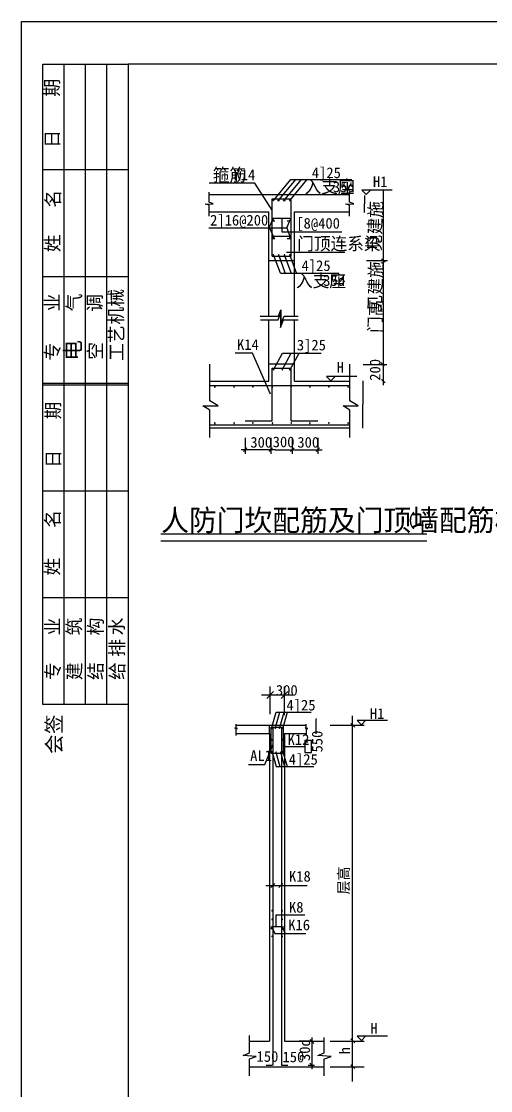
# Model space of a CAD drawing. Header units: metres. Extents: x 19583 to 79318, y 151850 to 193850.
# Drawn here: x 19583 to 30561, y 168809 to 193850 of the extents above; entities that cross this region are included whole.
import ezdxf

# ---------------------------------------------------------------- set-up
doc = ezdxf.new("R2010")
doc.units = ezdxf.units.M
for name, color, linetype in [('14', 14, 'Continuous'), ('3', 2, 'Continuous'), ('PDIM', 3, 'Continuous'), ('PUB_TITLE', 4, 'Continuous'), ('STEEL', 6, 'Continuous')]:
    doc.layers.add(name, color=color, linetype=linetype)
doc.dimstyles.get("Standard").update_dxf_attribs({"dimtxt": 2.5, "dimasz": 2.5, "dimexe": 1.25, "dimexo": 0.625, "dimtad": 1, "dimcen": 2.5, "dimazin": 3, "dimtfac": 1, "dimtmove": 0, "dimatfit": 3})

# ---------------------------------------------------------------- blocks, each defined once
blk = doc.blocks.new('_LABEL1')
at = {"layer": '14'}
for p, q in [((-150, 20), (0, 20)), ((-150, 0), (-150, 20)), ((-125, 0), (-125, 20)), ((-100, 0), (-100, 20)), ((-75.2, 0), (-75.2, 20)), ((-74.8, 0), (-74.8, 20)), ((-49.8, 0), (-49.8, 20)), ((-24.8, 0), (-24.8, 20)), ((0, 20), (0, 0)), ((-150, 15), (0, 15)), ((-150, 10), (0, 10)), ((-150, 5), (0, 5))]:
    blk.add_line(p, q, dxfattribs=at)
for s, height, p in [('会', 3.5, (-161.57, 15.61)), ('签', 3.5, (-156.88, 15.61)), ('专', 3.2, (-144.28, 16.03)), ('业', 3.2, (-133.83, 16.08)), ('姓', 3.2, (-119.78, 16.17)), ('名', 3.2, (-108.62, 16.06)), ('日', 3.2, (-94.52, 15.96)), ('期', 3.2, (-83.21, 16)), ('专', 3.2, (-69.43, 16.11)), ('业', 3.2, (-57.93, 16.16)), ('姓', 3.2, (-44.06, 16.1)), ('名', 3.2, (-33.62, 15.99)), ('日', 3.2, (-19.58, 16.22)), ('期', 3.2, (-7.62, 16.25)), ('电', 3.7, (-69.43, 11.12)), ('建', 3.2, (-144.28, 11.02)), ('筑', 3.2, (-133.8, 11.07)), ('气', 3.2, (-57.91, 11.08)), ('结', 3.2, (-144.23, 5.99)), ('构', 3.2, (-133.8, 6.04)), ('空', 3.2, (-69.25, 6.09)), ('调', 3.2, (-58.01, 6.23)), ('给', 3.2, (-144.23, 0.99)), ('排', 3.2, (-138.8, 1.05)), ('水', 3.2, (-133.8, 1.1)), ('工艺', 3.2, (-69.5, 1.16)), ('机械', 3.2, (-61, 1.29))]:
    blk.add_text(s, height=height, dxfattribs=at).set_placement(p)
blk = doc.blocks.new('1D')
blk.add_line((-236.11, 310.11), (-56.11, 130.11))
blk = doc.blocks.new('*D2')
for p, q in [((26479.83, 177516.2), (26478.08, 177516.2)), ((26478.33, 177168.03), (26478.33, 177516.2)), ((26483.58, 177516.2), (26481.83, 177516.2)), ((26483.33, 177363.03), (26483.33, 177516.2))]:
    blk.add_line(p, q)
at = {"layer": 'Defpoints'}
for p in [(26483.33, 177516.2), (26483.33, 177363.03), (26478.33, 177168.03)]:
    blk.add_point(p, dxfattribs=at)
at = {"insert": (26480.83, 177516.2), "char_height": 1, "attachment_point": 5}
blk.add_mtext('h1', dxfattribs=at)
blk = doc.blocks.new('*D3')
for p, q in [((27574.54, 185431.3), (27574.54, 184876.05)), ((27574.29, 184876.05), (27574.04, 184876.05)), ((27574.54, 184320.8), (27574.54, 184876.05)), ((27574.54, 184876.05), (27574.54, 184876.05)), ((27574.79, 184876.05), (27575.04, 184876.05))]:
    blk.add_line(p, q)
at = {"layer": 'Defpoints'}
for p in [(27574.54, 185431.3), (27574.54, 184876.05), (27574.54, 184320.8)]:
    blk.add_point(p, dxfattribs=at)
at = {"layer": 'PDIM', "insert": (27574.54, 184877.175), "char_height": 1, "attachment_point": 5}
blk.add_mtext('h', dxfattribs=at)
blk = doc.blocks.new('*D4')
for p, q in [((27611.48, 189575.03), (27611.23, 189575.03)), ((27611.73, 189774.03), (27611.73, 189575.03)), ((27611.73, 189376.03), (27611.73, 189575.03)), ((27611.73, 189575.03), (27611.73, 189575.03)), ((27611.98, 189575.03), (27612.23, 189575.03))]:
    blk.add_line(p, q)
at = {"layer": 'Defpoints'}
for p in [(27611.73, 189774.03), (27611.73, 189575.03), (27611.73, 189376.03)]:
    blk.add_point(p, dxfattribs=at)
at = {"layer": 'PDIM', "insert": (27611.73, 189576.155), "char_height": 1, "attachment_point": 5}
blk.add_mtext('h1', dxfattribs=at)

msp = doc.modelspace()

# ---------------------------------------------------------------- linework, layer by layer
for p, q in [((23976.42, 189612.55), (23976.42, 189851.79)), ((27263.18, 189612.55), (27263.18, 189851.79)), ((28256.98, 189893.25), (27547.87, 189893.25)), ((27547.87, 189893.25), (27647.87, 189793.25)), ((27647.87, 189793.25), (27747.87, 189893.25)), ((23880.14, 189571.44), (24071.38, 189577.98)), ((23976.42, 189543.4), (23880.14, 189571.44)), ((23976.42, 189791.33), (27263.18, 189791.33)), ((24071.38, 189577.98), (23976.42, 189612.55)), ((25450.97, 189692.29), (25890.97, 189692.29)), ((25450.97, 188349.37), (25450.97, 189692.29)), ((25890.97, 188349.37), (25890.97, 189692.29)), ((27166.9, 189571.44), (27358.14, 189577.98)), ((27263.18, 189543.4), (27166.9, 189571.44)), ((27358.14, 189577.98), (27263.18, 189612.55)), ((23976.42, 189290.14), (23976.42, 189543.4)), ((23978.54, 189391.33), (25370.97, 189391.33)), ((25370.97, 186943.8), (25370.97, 189391.33)), ((25970.97, 186943.8), (25970.97, 189391.33)), ((25970.97, 189391.33), (27263.18, 189391.33)), ((27263.18, 189290.14), (27263.18, 189543.4)), ((25450.97, 188349.37), (25890.97, 188349.37)), ((25782.51, 188445.56), (27152.65, 188445.56)), ((25370.97, 188247.49), (25970.97, 188247.49)), ((25597.12, 186945.45), (25656.16, 187092.76)), ((25656.16, 187092.76), (25656.16, 186768.14)), ((25168.49, 186945.45), (25597.12, 186945.45)), ((25174, 186861.34), (25586.57, 186861.34)), ((25370.97, 185424), (25370.97, 186861.34)), ((25586.57, 186861.34), (25645.6, 187008.65)), ((25645.6, 187008.65), (25645.6, 186684.03)), ((25645.6, 186684.03), (25718.75, 186861.34)), ((25656.16, 186768.14), (25729.31, 186945.45)), ((25718.75, 186861.34), (26058.84, 186861.34)), ((25729.31, 186945.45), (26057.68, 186945.45)), ((25970.97, 185424), (25970.97, 186861.34)), ((23992.66, 184962.7), (23992.66, 185818.36)), ((25370.97, 185828), (25970.97, 185828)), ((27269.03, 184962.7), (27269.03, 185818.36)), ((25450.97, 185728.02), (25890.97, 185728.02)), ((25450.97, 184496.83), (25450.97, 185728.02)), ((25890.97, 184496.83), (25890.97, 185728.02)), ((23978.54, 185424), (25370.97, 185424)), ((24006.17, 185325.79), (27275.45, 185325.79)), ((25970.97, 185424), (27275.45, 185424)), ((27430.68, 185532.01), (26721.57, 185532.01)), ((26721.57, 185532.01), (26821.57, 185432.01)), ((26821.57, 185432.01), (26921.57, 185532.01)), ((23992.66, 184741.73), (23830.96, 184845.4)), ((23830.96, 184845.4), (24185.16, 184845.4)), ((24185.16, 184845.4), (23992.66, 184962.7)), ((27269.03, 184741.73), (27107.33, 184845.4)), ((27107.33, 184845.4), (27461.53, 184845.4)), ((27461.53, 184845.4), (27269.03, 184962.7)), ((23992.66, 184107.94), (23992.66, 184741.73)), ((27269.03, 184107.94), (27269.03, 184741.73)), ((23978.54, 184328), (27275.45, 184328)), ((24006.17, 184398.63), (27275.45, 184398.63)), ((24817.85, 184496.83), (25450.97, 184496.83)), ((25890.97, 184496.83), (26518.28, 184496.83)), ((24820.97, 184092.92), (24820.97, 183718.6)), ((25420.97, 184092.92), (25420.97, 183718.6)), ((25920.97, 184092.92), (25920.97, 183718.6)), ((26520.97, 184092.92), (26520.97, 183718.6)), ((25520.97, 183818.6), (24720.97, 183818.6)), ((24780.97, 183778.6), (24860.97, 183858.6)), ((25380.97, 183778.6), (25460.97, 183858.6)), ((25520.97, 183818.6), (25874.03, 183818.6)), ((25820.97, 183818.6), (26620.97, 183818.6)), ((25880.97, 183778.6), (25960.97, 183858.6)), ((26480.97, 183778.6), (26560.97, 183858.6)), ((22842.59, 181845.38), (29069.84, 181845.38)), ((22842.59, 181685.66), (29069.84, 181685.66)), ((25202.83, 178074.39), (25938.93, 178074.39)), ((25322.83, 177994.39), (25482.83, 178154.39)), ((25402.83, 177621.29), (25402.83, 178274.39)), ((25658.93, 177994.39), (25818.93, 178154.39)), ((25738.93, 177604.49), (25738.93, 178274.39)), ((27333.33, 169025.87), (27333.33, 177585.67)), ((24577.71, 177300.37), (24606.97, 177311.54)), ((24640.74, 177292.39), (24577.71, 177300.37)), ((24606.97, 177311.54), (24606.97, 177391.29)), ((24611.32, 177365.95), (25391.33, 177365.95)), ((24611.48, 177281.23), (24640.74, 177292.39)), ((25391.33, 177365.95), (26247.56, 177365.95)), ((25430.48, 177320.34), (25711.48, 177320.34)), ((25430.48, 176715.34), (25430.48, 177320.34)), ((25465.74, 177314.34), (25465.74, 169401.84)), ((25665.74, 177314.34), (25665.74, 169401.84)), ((25711.48, 176715.34), (25711.48, 177320.34)), ((26218.3, 177300.37), (26247.56, 177311.54)), ((26281.33, 177292.39), (26218.3, 177300.37)), ((26247.56, 177311.54), (26247.56, 177391.29)), ((26252.07, 177281.23), (26281.33, 177292.39)), ((26810, 177365.95), (27600.9, 177365.95)), ((28146.48, 177474.47), (27437.37, 177474.47)), ((27437.37, 177474.47), (27537.37, 177374.47)), ((27537.37, 177374.47), (27637.37, 177474.47)), ((24611.32, 177170.95), (25390.74, 177170.95)), ((24611.48, 177128.62), (24611.48, 177281.23)), ((25390.74, 177170.95), (25390.74, 169969.45)), ((25740.74, 177170.95), (25740.74, 169969.45)), ((25740.74, 177170.95), (26252.07, 177170.95)), ((26252.07, 177134.62), (26252.07, 177281.23)), ((25430.48, 176715.34), (25711.48, 176715.34)), ((24921.58, 169696.73), (24921.58, 170098.3)), ((26384.08, 169307.54), (26384.08, 170049.23)), ((26667.47, 169696.73), (26667.47, 170049.23)), ((28146.48, 170082.73), (27437.37, 170082.73)), ((27437.37, 170082.73), (27537.37, 169982.73)), ((27537.37, 169982.73), (27637.37, 170082.73)), ((24921.42, 169969.45), (25390.74, 169969.45)), ((25740.74, 169969.45), (26661.17, 169969.45)), ((26810, 169969.45), (27600.9, 169969.45)), ((24770.75, 169629.74), (24921.58, 169696.73)), ((25074.65, 169604.22), (24770.75, 169629.74)), ((24921.58, 169553.17), (25074.65, 169604.22)), ((24921.58, 169157.6), (24921.58, 169553.17)), ((26516.64, 169629.74), (26667.47, 169696.73)), ((26827.14, 169604.22), (26523.24, 169629.74)), ((26667.47, 169157.6), (26667.47, 169553.17)), ((26674.06, 169553.17), (26827.14, 169604.22)), ((24921.42, 169369.45), (26661.17, 169369.45)), ((25310.06, 169401.84), (25460.06, 169401.84)), ((25665.74, 169401.84), (25815.74, 169401.84)), ((26293.07, 169401.84), (26443.07, 169401.84)), ((26810, 169369.45), (27600.9, 169369.45))]:
    msp.add_line(p, q)
for points in [[(19582.8, 151849.5), (19582.8, 193849.5), (78982.8, 193849.5), (78982.8, 151849.5)], [(22082.8, 152849.5), (77982.8, 152849.5), (77982.8, 192849.5), (22082.8, 192849.5)]]:
    msp.add_lwpolyline(points, close=True)
for points in [[(25472.02, 189661.86, 1), (25487.02, 189661.86, 1)], [(25602.78, 189660.41, 1), (25617.78, 189660.41, 1)], [(25738.38, 189660.41, 1), (25753.38, 189660.41, 1)], [(25856.77, 189662.65, 1), (25871.77, 189662.65, 1)], [(25465.99, 189203.03, 1), (25480.99, 189203.03, 1)], [(25862.84, 189196.2, 1), (25877.84, 189196.2, 1)], [(25472.02, 188786.51, 1), (25487.02, 188786.51, 1)], [(25856.77, 188787.3, 1), (25871.77, 188787.3, 1)], [(25472.02, 188379.69, 1), (25487.02, 188379.69, 1)], [(25596.36, 188376.47, 1), (25611.36, 188376.47, 1)], [(25731.96, 188376.47, 1), (25746.96, 188376.47, 1)], [(25856.77, 188380.48, 1), (25871.77, 188380.48, 1)], [(25472.02, 185692.93, 1), (25487.02, 185692.93, 1)], [(25679, 185692.93, 1), (25694, 185692.93, 1)], [(25856.77, 185693.71, 1), (25871.77, 185693.71, 1)], [(24100.66, 185287.89, 1), (24115.66, 185287.89, 1)], [(24549.83, 185287.89, 1), (24564.83, 185287.89, 1)], [(24991.3, 185293.35, 1), (25006.3, 185293.35, 1)], [(25448.17, 185287.89, 1), (25463.17, 185287.89, 1)], [(25889.64, 185293.35, 1), (25904.64, 185293.35, 1)], [(26327.26, 185287.89, 1), (26342.26, 185287.89, 1)], [(26768.73, 185293.35, 1), (26783.73, 185293.35, 1)], [(27217.9, 185287.89, 1), (27232.9, 185287.89, 1)], [(24100.66, 184439.84, 1), (24115.66, 184439.84, 1)], [(24549.83, 184439.84, 1), (24564.83, 184439.84, 1)], [(24991.3, 184445.3, 1), (25006.3, 184445.3, 1)], [(25448.17, 184439.84, 1), (25463.17, 184439.84, 1)], [(25889.64, 184445.3, 1), (25904.64, 184445.3, 1)], [(26327.26, 184439.84, 1), (26342.26, 184439.84, 1)], [(26768.73, 184445.3, 1), (26783.73, 184445.3, 1)], [(27217.9, 184439.84, 1), (27232.9, 184439.84, 1)], [(25450.73, 173030.47, 1), (25450.73, 173015.47, 1)], [(25450.73, 173029.39, 1), (25450.73, 173014.39, 1)], [(25450.73, 172827.7, 1), (25450.73, 172812.7, 1)], [(25684.48, 173029.67, 1), (25684.48, 173014.67, 1)], [(25684.48, 173028.59, 1), (25684.48, 173013.59, 1)], [(25684.48, 172826.9, 1), (25684.48, 172811.9, 1)], [(25450.73, 172631.35, 1), (25450.73, 172616.35, 1)], [(25450.73, 172630.27, 1), (25450.73, 172615.27, 1)], [(25684.48, 172630.55, 1), (25684.48, 172615.55, 1)], [(25684.48, 172629.47, 1), (25684.48, 172614.47, 1)], [(25450.73, 172428.58, 1), (25450.73, 172413.58, 1)], [(25684.48, 172427.78, 1), (25684.48, 172412.78, 1)]]:
    msp.add_lwpolyline(points, format="xyb", close=True)
at = {"layer": '3'}
for p, q in [((25487.91, 189663.02), (25884.57, 190145.23)), ((25582.42, 189635.74), (26001.53, 190145.23)), ((25718.02, 189635.74), (26137.13, 190145.23)), ((25867.76, 189663.02), (26262.11, 190142.43)), ((25884.57, 190145.23), (27317, 190145.23)), ((25040.79, 190060.19), (23979.05, 190060.19)), ((25450.97, 189426.74), (25040.79, 190060.19)), ((25382.33, 189010.73), (25464.67, 189213.86)), ((25673.93, 189219.29), (25673.93, 188924.79)), ((25796.23, 189017.03), (25878.57, 189220.16)), ((23967.03, 189017.03), (25796.23, 189017.03)), ((25384.88, 189017.03), (25487.02, 188786.51)), ((25673.93, 188924.79), (27083.83, 188924.79)), ((25796.23, 189017.03), (25865.06, 188810.39)), ((25641.66, 187953.27), (25484.41, 188382.64)), ((25756.32, 187962.27), (25611.84, 188356.78)), ((25891.92, 187962.27), (25747.44, 188356.78)), ((26024.91, 187939.47), (25863.58, 188380.01)), ((25641.66, 187953.27), (26977.03, 187953.27)), ((24993.67, 186077.52), (24585.56, 186077.52)), ((25413.32, 185118.19), (24993.67, 186077.52)), ((25479.52, 185692.75), (25694.57, 186080.24)), ((25682.52, 185692.75), (25897.57, 186080.24)), ((25694.57, 186080.24), (26599.13, 186080.24)), ((25870.83, 185696.49), (26083.81, 186080.24)), ((25436.33, 177287.03), (25544.33, 177670.03)), ((25520.73, 177287.03), (25628.73, 177670.03)), ((25544.33, 177670.03), (26360.73, 177670.03)), ((25621.03, 177287.03), (25729.03, 177670.03)), ((25701.33, 177287.03), (25809.33, 177670.03)), ((25391.33, 177172.49), (25391.33, 177366.49)), ((25278.04, 176446.87), (25473.33, 176925.03)), ((25708.46, 176868.07), (26214.54, 176868.07)), ((26372.73, 177006.23), (26215.73, 177006.23)), ((26215.73, 177006.23), (26215.73, 176729.13)), ((26215.73, 176980.23), (26242.73, 176942.23)), ((26247.73, 177001.23), (26274.73, 176963.23)), ((26372.73, 176729.13), (26372.73, 177006.23)), ((25446.33, 176737.03), (25542.69, 176401.43)), ((25535.73, 176731.03), (25630.37, 176401.43)), ((25645.23, 176731.03), (25739.87, 176401.43)), ((25706.33, 176721.03), (25798.1, 176401.43)), ((26215.73, 176729.13), (26372.73, 176729.13)), ((24893.96, 176446.87), (25278.04, 176446.87)), ((25542.69, 176401.43), (26423.83, 176401.43)), ((25304.27, 173610.96), (26270.01, 173610.96)), ((25543.23, 172649.69), (25543.23, 172924.09)), ((25543.23, 172924.09), (26210.43, 172924.09)), ((25451.83, 172617.69), (25511.23, 172485.29)), ((25694.03, 172622.29), (25753.43, 172489.89)), ((25504.03, 172489.69), (26237.83, 172489.69))]:
    msp.add_line(p, q, dxfattribs=at)
for points in [[(25433.83, 177298.03, 1), (25448.83, 177298.03, 1)], [(25518.23, 177303.03, 1), (25533.23, 177303.03, 1)], [(25618.53, 177303.03, 1), (25633.53, 177303.03, 1)], [(25692.83, 177303.03, 1), (25707.83, 177303.03, 1)], [(25438.83, 177028.13, 1), (25453.83, 177028.13, 1)], [(25686.13, 177028.13, 1), (25701.13, 177028.13, 1)], [(25438.83, 176737.03, 1), (25453.83, 176737.03, 1)], [(25534.23, 176731.03, 1), (25549.23, 176731.03, 1)], [(25641.63, 176731.03, 1), (25656.63, 176731.03, 1)], [(25690.43, 176734.43, 1), (25705.43, 176734.43, 1)]]:
    msp.add_lwpolyline(points, format="xyb", close=True, dxfattribs=at)
at = {"layer": 'PDIM'}
for p, q in [((28051.43, 185326.03), (28051.43, 189893.25)), ((27653.43, 188251.03), (28151.43, 188251.03)), ((28091.43, 188211.03), (28011.43, 188291.03)), ((27579.54, 185817), (28130.98, 185817)), ((28070.98, 185777), (27990.98, 185857)), ((28091.43, 185386.03), (28011.43, 185466.03))]:
    msp.add_line(p, q, dxfattribs=at)
at = {"layer": 'STEEL'}
for points in [[(25800.08, 189181.61), (25864.47, 189180.84, 1), (25865.06, 189229.49), (25467.99, 189230.27, 1), (25467.41, 189181.61), (25511.72, 189181.08)], [(25800.08, 188762.51), (25864.47, 188761.74, 1), (25865.06, 188810.39), (25467.99, 188811.17, 1), (25467.41, 188762.51), (25511.72, 188761.98)], [(25661.43, 172598.71), (25695.31, 172598.71, 1), (25695.31, 172647.37), (25443.15, 172647.37, 1), (25443.15, 172598.71), (25474.11, 172598.71)]]:
    msp.add_lwpolyline(points, format="xyb", dxfattribs=at)

# ---------------------------------------------------------------- block references
at = {"xscale": 0.5, "yscale": 0.5, "zscale": 0.5}
for p in [(27410.91, 177254.18), (26454.42, 169849.57), (27410.91, 169863.93), (26447.66, 169294.5), (27410.91, 169261)]:
    msp.add_blockref('1D', p, dxfattribs=at)
at = {"layer": '3', "xscale": 0.5, "yscale": 0.5, "zscale": 0.5, "rotation": 90}
for p in [(25576.92, 173683.36), (25764.8, 173683.36)]:
    msp.add_blockref('1D', p, dxfattribs=at)
at = {"layer": 'PUB_TITLE', "xscale": 100, "yscale": 100, "zscale": 100, "rotation": 90}
msp.add_blockref('_LABEL1', (22082.8, 192849.5), dxfattribs=at)

# ---------------------------------------------------------------- texts
for s, height, p in [('H', 250, (26959.87, 185623.85)), ('300', 250, (24939.24, 183867.64)), ('300', 250, (25462.24, 183876.64)), ('300', 250, (26039.24, 183867.64)), ('人防门坎配筋及门顶墙配筋构造示意', 500, (22852.52, 181917.01)), ('(1)', 300, (28609.91, 182032.35)), ('H1', 250, (27736.17, 177513.87)), ('H', 250, (27748.47, 170145.47)), ('150', 250, (25084.52, 169483.38)), ('150', 250, (25691.86, 169472.57))]:
    msp.add_text(s, height=height).set_placement(p)
for s, p in [('550', (26626.99, 176728.09)), ('层高', (27246.19, 173404.89)), ('30d', (26336.27, 169502.03)), ('h', (27273.04, 169657.23))]:
    msp.add_text(s, height=250, rotation=90).set_placement(p)
at = {"insert": (25537.33, 178309.29), "char_height": 250, "attachment_point": 1}
msp.add_mtext('\\A1;300', dxfattribs=at)
at = {"layer": '3'}
for s, height, p in [('箍筋', 300, (24060.52, 190105.69)), ('K14', 250, (24545.33, 190130.07)), ('4]25', 250, (26377.79, 190178.98)), ('入支座', 300, (26208.63, 189830.59)), ('35d', 250, (26869.82, 189848.94)), ('2]16@200', 250, (23998.29, 189068.88)), ('[8@400', 250, (26015.19, 188996.48)), ('门顶连系梁', 300, (26036.62, 188494.29)), ('4]25', 250, (26137.59, 188004.08)), ('入支座', 300, (26006.73, 187626.19)), ('35d', 250, (26643.92, 187655.34)), ('K14', 250, (24627.13, 186156.27)), ('3]25', 250, (26027.89, 186144.58)), ('4]25', 250, (25784.59, 177712.06)), ('K12', 250, (25811.49, 176904.86)), ('AL1', 250, (24934.69, 176528.86)), ('4]25', 250, (25837.59, 176440.66)), ('K18', 250, (25842.95, 173702.87)), ('K8', 250, (25842.95, 172978.97)), ('K16', 250, (25826.25, 172564.47))]:
    msp.add_text(s, height=height, dxfattribs=at).set_placement(p)
at = {"layer": 'PDIM'}
msp.add_text('H1', height=250, dxfattribs=at).set_placement((27808.37, 189970.1))
for s, height, rotation, p in [('见建施', 300, 88.46, (27990.99, 188466.96)), ('见建施', 300, 88.46, (27997.59, 187055.26)), ('门高', 300, 88.46, (28004.19, 186550.36)), ('200', 250, 90, (27981.94, 185433.26))]:
    msp.add_text(s, height=height, rotation=rotation, dxfattribs=at).set_placement(p)

# ---------------------------------------------------------------- dimensions: what is measured, and where the dimension line sits
dim = msp.add_linear_dim(base=(26483.33, 177516.2), p1=(26483.33, 177363.03), p2=(26478.33, 177168.03), text='h1', dimstyle='Standard')
dim.commit()
dim.dimension.update_dxf_attribs({"geometry": '*D2', "text_midpoint": (26480.83, 177516.2)})
for base, p1, p2, text, picture, middle in [((27611.73, 189575.03), (27611.73, 189774.03), (27611.73, 189376.03), 'h1', '*D4', (27611.73, 189576.155)), ((27574.54, 184876.05), (27574.54, 185431.3), (27574.54, 184320.8), 'h', '*D3', (27574.54, 184877.175))]:
    dim = msp.add_linear_dim(base=base, p1=p1, p2=p2, text=text, dimstyle='Standard', dxfattribs=at)
    dim.commit()
    dim.dimension.update_dxf_attribs({"geometry": picture, "text_midpoint": middle})

doc.saveas('drawing.dxf')
